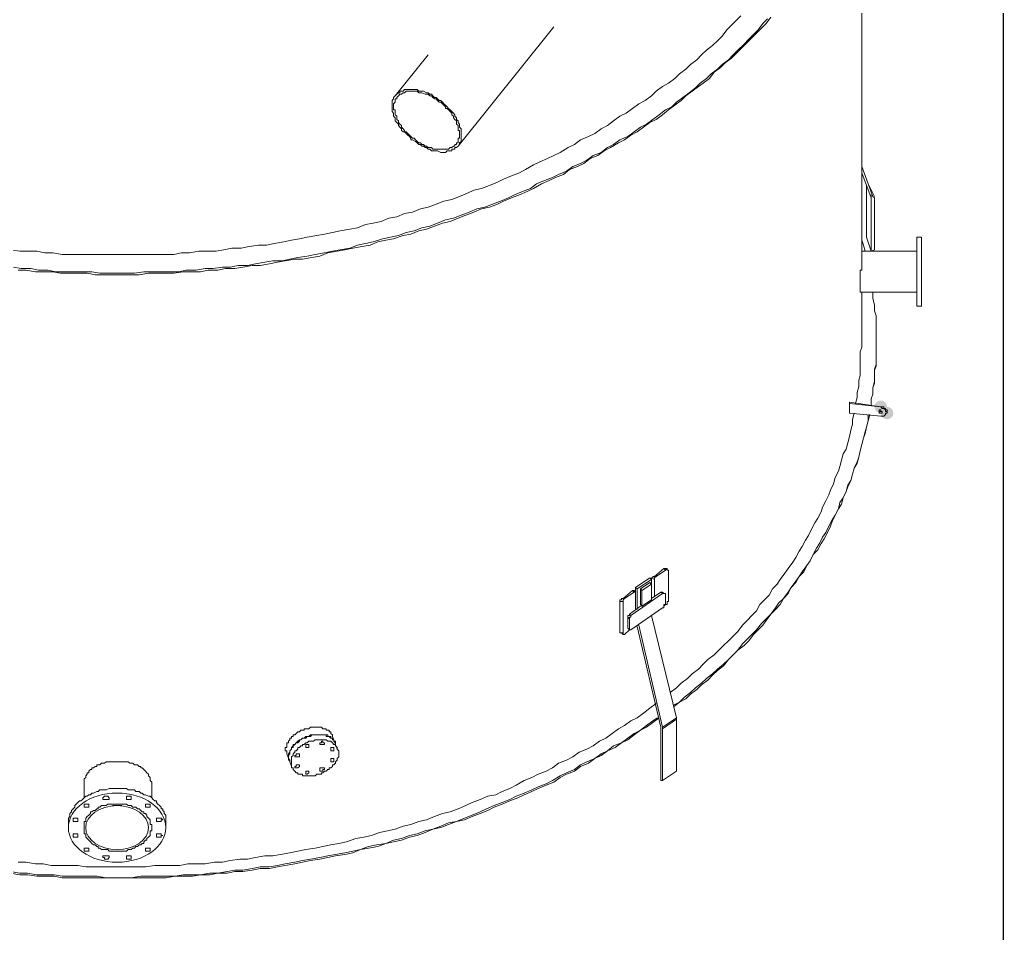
# Model space of a CAD drawing. Header units: millimetres. Extents: x 0 to 62767, y -13570 to 23963.
# Drawn here: x 18270 to 19463, y 1538 to 2647 of the extents above; entities that cross this region are included whole.
import ezdxf

# ---------------------------------------------------------------- set-up
doc = ezdxf.new("R2010")
doc.units = ezdxf.units.MM
picture_1 = doc.add_image_def('image2.jpg', size_in_pixel=(680, 1027))

msp = doc.modelspace()

# ---------------------------------------------------------------- hatches: boundary and pattern name
h = msp.add_hatch(color=7)
edge = h.paths.add_edge_path()
edge.add_arc((19314.285, 2177.143), 7.619, 0, 360)
h = msp.add_hatch(color=7)
edge = h.paths.add_edge_path()
edge.add_arc((19321.905, 2169.524), 7.619, 0, 360)

# ---------------------------------------------------------------- linework, layer by layer
at = {"color": 7, "lineweight": 0}
for points in [[(19291.429, 2358.095), (19291.429, 2830.476)], [(19144.762, 2651.429), (19139.047, 2645.714), (19133.333, 2640), (19127.619, 2634.286), (19121.905, 2626.667), (19116.19, 2620.952), (19110.475, 2615.238), (19102.857, 2609.524), (19097.143, 2603.809), (19091.428, 2598.095), (19083.81, 2592.381), (19078.095, 2586.667), (19070.476, 2580.952), (19064.762, 2575.238), (19057.143, 2569.524), (19049.524, 2565.714), (19041.904, 2560), (19036.191, 2554.286), (19028.571, 2548.571), (19020.952, 2544.762), (19013.333, 2539.048), (19005.714, 2533.333), (18998.094, 2529.524), (18990.476, 2523.809), (18982.857, 2518.095), (18975.238, 2514.286), (18967.618, 2508.571), (18959.999, 2504.762), (18950.475, 2500.952), (18942.857, 2495.238), (18935.238, 2491.429), (18925.714, 2485.714), (18918.095, 2481.905), (18910.476, 2478.095), (18900.952, 2474.286), (18893.333, 2470.476), (18883.809, 2464.762), (18876.191, 2460.952), (18866.667, 2457.143), (18857.143, 2453.333), (18849.524, 2449.524), (18840, 2445.714), (18830.476, 2441.905), (18820.952, 2440), (18813.333, 2436.19), (18803.809, 2432.381), (18794.286, 2428.571), (18784.762, 2426.667), (18775.238, 2422.857), (18765.714, 2419.048), (18756.19, 2417.143), (18746.667, 2413.333), (18737.143, 2411.429), (18727.619, 2407.619), (18718.095, 2405.714), (18708.571, 2401.905), (18699.048, 2400), (18689.524, 2398.095), (18680, 2394.286), (18670.476, 2392.381), (18659.048, 2390.476), (18649.524, 2388.571), (18639.999, 2386.667), (18630.475, 2384.762), (18619.047, 2382.857), (18609.523, 2380.952), (18599.999, 2379.048), (18590.476, 2377.143), (18579.047, 2375.238), (18569.523, 2373.333), (18560, 2373.333), (18548.571, 2371.429), (18539.047, 2369.524), (18527.619, 2369.524), (18518.095, 2367.619), (18508.572, 2365.714), (18497.142, 2365.714), (18487.618, 2365.714), (18476.19, 2363.809), (18466.666, 2363.809), (18457.142, 2361.905), (18445.714, 2361.905), (18436.19, 2361.905), (18424.762, 2361.905), (18415.238, 2361.905), (18403.81, 2361.905), (18394.286, 2361.905), (18382.857, 2361.905), (18373.333, 2361.905), (18363.809, 2361.905), (18352.381, 2361.905), (18342.857, 2361.905), (18331.428, 2361.905), (18321.905, 2361.905), (18310.476, 2363.809), (18300.951, 2363.809), (18291.429, 2365.714), (18279.999, 2365.714), (18270.477, 2365.714), (18259.047, 2367.619)], [(19177.142, 2647.619), (19171.428, 2641.905), (19165.714, 2634.286), (19160, 2628.571), (19154.285, 2622.857), (19148.572, 2617.143), (19140.952, 2609.524), (19135.238, 2603.809), (19129.523, 2598.095), (19121.905, 2592.381), (19116.19, 2586.667), (19108.571, 2580.952), (19102.857, 2575.238), (19095.238, 2569.524), (19089.523, 2563.809), (19081.904, 2558.095), (19074.286, 2552.381), (19066.667, 2546.667), (19060.952, 2540.952), (19053.333, 2537.143), (19045.713, 2531.429), (19038.095, 2525.714), (19030.476, 2520), (19022.857, 2516.19), (19015.237, 2510.476), (19007.618, 2504.762), (18998.094, 2500.952), (18990.476, 2495.238), (18982.857, 2491.429), (18975.238, 2485.714), (18965.714, 2481.905), (18958.095, 2476.19), (18950.475, 2472.381), (18940.953, 2468.571), (18933.332, 2462.857), (18923.81, 2459.048), (18916.19, 2455.238), (18906.667, 2451.429), (18897.143, 2447.619), (18889.524, 2441.905), (18880, 2438.095), (18870.476, 2434.286), (18862.857, 2430.476), (18853.333, 2426.667), (18843.809, 2422.857), (18834.285, 2419.048), (18824.761, 2417.143), (18815.238, 2413.333), (18805.714, 2409.524), (18796.19, 2405.714), (18786.666, 2403.809), (18777.142, 2400), (18767.619, 2396.19), (18758.095, 2394.286), (18748.571, 2390.476), (18739.047, 2388.571), (18729.523, 2384.762), (18720, 2382.857), (18710.476, 2380.952), (18699.048, 2377.143), (18689.524, 2375.238), (18680, 2373.333), (18670.476, 2369.524), (18659.048, 2367.619), (18649.524, 2365.714), (18639.999, 2363.809), (18628.571, 2361.905), (18619.047, 2360), (18607.619, 2358.095), (18598.095, 2356.19), (18588.571, 2354.286), (18577.143, 2354.286), (18567.619, 2352.381), (18556.191, 2350.476), (18546.667, 2348.571), (18535.237, 2348.571), (18525.715, 2346.667), (18516.191, 2346.667), (18504.761, 2344.762), (18495.238, 2344.762), (18483.809, 2342.857), (18472.381, 2342.857), (18462.857, 2340.952), (18451.429, 2340.952), (18441.905, 2340.952), (18430.476, 2340.952), (18420.952, 2340.952), (18409.523, 2339.047), (18400, 2339.047), (18388.571, 2339.047), (18379.047, 2339.047), (18367.619, 2339.047), (18358.095, 2340.952), (18346.666, 2340.952), (18335.238, 2340.952), (18325.714, 2340.952), (18314.285, 2340.952), (18304.762, 2342.857), (18293.333, 2342.857), (18283.809, 2344.762), (18272.381, 2344.762), (18262.857, 2346.667)], [(19180.952, 2649.524), (19175.238, 2641.905), (19169.524, 2636.19), (19163.809, 2630.476), (19158.094, 2624.762), (19150.476, 2617.143), (19144.762, 2611.429), (19139.047, 2605.714), (19133.333, 2600), (19125.714, 2594.286), (19119.999, 2588.571), (19112.381, 2582.857), (19106.666, 2575.238), (19099.047, 2569.524), (19093.332, 2565.714), (19085.714, 2560), (19078.095, 2554.286), (19072.38, 2548.571), (19064.762, 2542.857), (19057.143, 2537.143), (19049.524, 2531.429), (19041.904, 2525.714), (19034.285, 2521.905), (19026.667, 2516.19), (19019.048, 2510.476), (19011.428, 2506.667), (19003.809, 2500.952), (18996.19, 2497.143), (18986.666, 2491.429), (18979.048, 2487.619), (18971.429, 2481.905), (18961.905, 2478.095), (18954.286, 2472.381), (18946.666, 2468.571), (18937.143, 2464.762), (18929.523, 2459.048), (18919.999, 2455.238), (18912.38, 2451.429), (18902.856, 2447.619), (18893.333, 2441.905), (18885.713, 2438.095), (18876.191, 2434.286), (18866.667, 2430.476), (18857.143, 2426.667), (18849.524, 2422.857), (18840, 2419.048), (18830.476, 2417.143), (18820.952, 2413.333), (18811.429, 2409.524), (18801.905, 2405.714), (18792.381, 2401.905), (18782.857, 2400), (18773.333, 2396.19), (18763.81, 2392.381), (18754.286, 2390.476), (18744.762, 2386.667), (18735.238, 2384.762), (18723.809, 2380.952), (18714.285, 2379.048), (18704.761, 2377.143), (18695.237, 2373.333), (18685.715, 2371.429), (18674.285, 2369.524), (18664.761, 2367.619), (18655.238, 2365.714), (18643.809, 2363.809), (18634.285, 2360), (18624.762, 2358.095), (18613.333, 2356.19), (18603.81, 2356.19), (18592.38, 2354.286), (18582.856, 2352.381), (18573.334, 2350.476), (18561.904, 2348.571), (18552.38, 2348.571), (18540.952, 2346.667), (18531.428, 2344.762), (18520, 2344.762), (18510.476, 2342.857), (18499.048, 2342.857), (18489.524, 2340.952), (18478.095, 2340.952), (18468.571, 2340.952), (18457.142, 2339.047), (18447.619, 2339.047), (18436.19, 2339.047), (18426.666, 2339.047), (18415.238, 2337.143), (18405.714, 2337.143), (18394.286, 2337.143), (18382.857, 2337.143), (18373.333, 2337.143), (18361.904, 2337.143), (18352.381, 2339.047), (18340.952, 2339.047), (18331.428, 2339.047), (18320, 2339.047), (18310.476, 2340.952), (18299.047, 2340.952), (18289.523, 2340.952), (18278.095, 2342.857), (18268.571, 2342.857)], [(18801.905, 2493.333), (18918.095, 2638.095)], [(18725.714, 2554.286), (18765.714, 2603.809)], [(19291.429, 2468.571), (19299.047, 2447.619)], [(19304.762, 2432.381), (19291.429, 2468.571)], [(19291.429, 2460.952), (19302.857, 2430.476)], [(19297.142, 2382.857), (19297.142, 2445.714)], [(19299.047, 2447.619), (19304.762, 2432.381)], [(19299.047, 2447.619), (19306.666, 2432.381)], [(19302.857, 2434.286), (19302.857, 2430.476)], [(19297.142, 2382.857), (19302.857, 2365.714), (19306.666, 2367.619), (19306.666, 2430.476)], [(19302.857, 2430.476), (19302.857, 2365.714)], [(19306.666, 2430.476), (19304.762, 2432.381)], [(19295.238, 2365.714), (19293.333, 2373.333), (19291.429, 2379.048), (19291.429, 2384.762)], [(19363.809, 2299.047), (19358.095, 2299.047), (19358.095, 2382.857), (19363.809, 2382.857)], [(19363.809, 2299.047), (19363.809, 2382.857)], [(19358.095, 2365.714), (19291.429, 2365.714)], [(19289.523, 2316.19), (19289.523, 2318.095), (19289.523, 2320), (19289.523, 2321.905), (19289.523, 2323.81), (19289.523, 2325.714), (19289.523, 2327.619), (19289.523, 2329.524), (19289.523, 2331.429), (19289.523, 2333.333), (19289.523, 2335.238), (19289.523, 2337.143), (19289.523, 2339.047), (19289.523, 2340.952), (19289.523, 2342.857), (19291.429, 2342.857), (19291.429, 2344.762), (19291.429, 2346.667), (19291.429, 2348.571), (19291.429, 2350.476), (19291.429, 2352.381), (19291.429, 2354.286), (19291.429, 2356.19), (19291.429, 2358.095)], [(19358.095, 2316.19), (19289.523, 2316.19)], [(19291.429, 2257.143), (19291.429, 2316.19)], [(19302.857, 2179.048), (19302.857, 2186.667), (19304.762, 2192.381), (19304.762, 2200), (19306.666, 2207.619), (19306.666, 2215.238), (19306.666, 2222.857), (19308.571, 2228.572), (19308.571, 2236.191), (19308.571, 2243.809), (19308.571, 2251.428), (19308.571, 2259.048), (19308.571, 2264.762), (19308.571, 2272.381), (19308.571, 2280), (19308.571, 2287.619), (19306.666, 2293.333), (19306.666, 2300.952), (19304.762, 2308.571), (19304.762, 2316.19)], [(19283.809, 2180.952), (19285.714, 2188.572), (19285.714, 2194.286), (19287.619, 2201.905), (19287.619, 2209.524), (19289.523, 2215.238), (19289.523, 2222.857), (19289.523, 2228.572), (19289.523, 2236.191), (19289.523, 2243.809), (19291.429, 2249.524), (19291.429, 2257.143)], [(19302.857, 2179.048), (19302.857, 2186.667), (19304.762, 2192.381), (19304.762, 2200), (19306.666, 2205.714), (19306.666, 2213.333), (19306.666, 2220.952), (19308.571, 2226.667), (19308.571, 2234.286), (19308.571, 2241.905), (19308.571, 2247.619), (19308.571, 2255.238)], [(19308.571, 2255.238), (19308.571, 2257.143)], [(19276.19, 2182.857), (19314.285, 2177.143)], [(19276.19, 2182.857), (19276.19, 2180.952), (19276.19, 2169.524), (19314.285, 2165.714)], [(19314.285, 2177.143), (19276.19, 2180.952)], [(19312.381, 2171.429), (19314.285, 2171.429), (19316.19, 2171.429)], [(19314.285, 2177.143), (19316.19, 2177.143), (19318.096, 2177.143), (19318.096, 2175.238), (19320, 2175.238), (19320, 2173.333), (19321.905, 2173.333), (19321.905, 2171.429), (19321.905, 2169.524)], [(19314.285, 2165.714), (19316.19, 2165.714), (19318.096, 2165.714), (19320, 2167.619), (19320, 2169.524), (19321.905, 2169.524), (19321.905, 2171.429), (19320, 2171.429), (19320, 2173.333), (19318.096, 2175.238), (19316.19, 2175.238), (19314.285, 2177.143)], [(19059.047, 1830.476), (19066.667, 1836.19), (19072.38, 1841.905), (19080, 1847.619), (19085.714, 1853.333), (19093.332, 1859.047), (19099.047, 1864.762), (19104.762, 1870.476), (19112.381, 1876.19), (19118.095, 1881.905), (19123.809, 1887.619), (19129.523, 1893.333), (19135.238, 1899.048), (19140.952, 1904.762), (19146.666, 1912.381), (19152.381, 1918.095), (19158.094, 1923.809), (19163.809, 1929.524), (19167.618, 1937.143), (19173.333, 1942.857), (19179.048, 1948.571), (19182.857, 1956.19), (19188.571, 1961.905), (19192.381, 1967.619), (19198.095, 1975.238), (19201.904, 1980.952), (19207.619, 1988.571), (19211.428, 1994.286), (19215.237, 2001.905), (19219.047, 2007.619), (19222.857, 2015.238), (19226.667, 2020.952), (19230.476, 2028.571), (19234.286, 2036.19), (19238.095, 2041.905), (19241.904, 2049.524), (19243.81, 2055.238), (19247.619, 2062.857), (19251.428, 2070.476), (19253.332, 2076.19), (19257.143, 2083.809), (19259.047, 2091.429), (19262.857, 2099.048), (19264.762, 2104.762), (19266.666, 2112.381), (19268.571, 2120), (19272.381, 2125.714), (19274.286, 2133.333), (19276.19, 2140.952), (19278.095, 2148.571), (19279.999, 2156.19), (19279.999, 2161.905), (19281.905, 2169.524)], [(19062.856, 1813.333), (19070.476, 1819.047), (19078.095, 1822.857), (19083.81, 1828.571), (19091.428, 1834.286), (19097.143, 1840), (19104.762, 1845.714), (19110.475, 1851.429), (19116.19, 1857.143), (19123.809, 1862.857), (19129.523, 1870.476), (19135.238, 1876.19), (19140.952, 1881.905), (19148.572, 1887.619), (19154.285, 1893.333), (19160, 1900.952), (19165.714, 1906.667), (19171.428, 1912.381), (19175.238, 1918.095), (19180.952, 1925.714), (19186.666, 1931.429), (19192.381, 1937.143), (19196.191, 1944.762), (19201.904, 1950.476), (19205.713, 1958.095), (19211.428, 1963.809), (19215.237, 1971.429), (19220.952, 1977.143), (19224.761, 1984.762), (19228.571, 1990.476), (19232.38, 1998.095), (19238.095, 2003.809), (19241.904, 2011.429), (19245.714, 2017.143), (19249.523, 2024.762), (19253.332, 2032.381), (19255.238, 2038.095), (19259.047, 2045.714), (19262.857, 2053.333), (19266.666, 2059.048), (19268.571, 2066.667), (19272.381, 2074.286), (19274.286, 2080), (19278.095, 2087.619), (19279.999, 2095.238), (19281.905, 2102.857), (19285.714, 2108.571), (19287.619, 2116.19), (19289.523, 2123.809), (19291.429, 2131.429), (19293.333, 2139.048), (19295.238, 2144.762), (19297.142, 2152.381), (19299.047, 2160), (19300.951, 2167.619)], [(19062.856, 1815.238), (19070.476, 1819.047), (19076.19, 1824.762), (19083.81, 1830.476), (19089.523, 1836.19), (19097.143, 1841.905), (19102.857, 1847.619), (19110.475, 1853.333), (19116.19, 1859.047), (19123.809, 1864.762), (19129.523, 1870.476), (19135.238, 1876.19), (19140.952, 1881.905), (19146.666, 1889.524), (19152.381, 1895.238), (19158.094, 1900.952), (19163.809, 1906.667), (19169.524, 1914.286), (19175.238, 1920), (19180.952, 1925.714), (19186.666, 1933.333), (19190.476, 1939.048), (19196.191, 1944.762), (19201.904, 1952.381), (19205.713, 1958.095), (19211.428, 1965.714), (19215.237, 1971.429), (19219.047, 1977.143), (19224.761, 1984.762), (19228.571, 1990.476), (19232.38, 1998.095), (19236.19, 2005.714), (19240, 2011.429), (19243.81, 2019.048), (19247.619, 2024.762), (19251.428, 2032.381), (19255.238, 2040), (19259.047, 2045.714), (19262.857, 2053.333), (19264.762, 2060.952), (19268.571, 2066.667), (19272.381, 2074.286), (19274.286, 2081.905), (19278.095, 2087.619), (19279.999, 2095.238), (19281.905, 2102.857), (19285.714, 2110.476), (19287.619, 2116.19), (19289.523, 2123.809), (19291.429, 2131.429), (19293.333, 2139.048), (19295.238, 2146.667), (19297.142, 2152.381), (19299.047, 2160), (19299.047, 2167.619)], [(19051.428, 1980.952), (19040, 1971.429)], [(19053.333, 1980.952), (19051.428, 1980.952)], [(19051.428, 1980.952), (19053.333, 1979.048)], [(19053.333, 1979.048), (19055.237, 1980.952), (19055.237, 1979.048), (19057.143, 1979.048)], [(19055.237, 1980.952), (19053.333, 1980.952)], [(19034.285, 1969.524), (19017.143, 1958.095), (19017.143, 1952.381)], [(19019.048, 1931.429), (19019.048, 1956.19), (19036.191, 1967.619)], [(19034.285, 1969.524), (19036.191, 1967.619), (19036.191, 1963.809)], [(19040, 1971.429), (19038.095, 1971.429), (19038.095, 1969.524), (19036.191, 1969.524)], [(19036.191, 1969.524), (19040, 1967.619)], [(19036.191, 1969.524), (19036.191, 1961.905)], [(19040, 1967.619), (19040, 1969.524), (19041.904, 1971.429)], [(19041.904, 1971.429), (19040, 1971.429)], [(19040, 1967.619), (19040, 1946.667)], [(19041.904, 1971.429), (19053.333, 1979.048)], [(19057.143, 1979.048), (19057.143, 1940.952)], [(19019.048, 1956.19), (19017.143, 1958.095)], [(19034.285, 1963.809), (19022.857, 1956.19), (19022.857, 1937.143)], [(19036.191, 1961.905), (19024.761, 1954.286), (19024.761, 1935.238), (19022.857, 1937.143)], [(19022.857, 1956.19), (19024.761, 1954.286)], [(19034.285, 1963.809), (19036.191, 1961.905), (19036.191, 1942.857), (19024.761, 1935.238)], [(19001.905, 1944.762), (19000, 1944.762), (19000, 1942.857), (18998.094, 1942.857), (18998.094, 1940.952)], [(19013.333, 1954.286), (19001.905, 1944.762)], [(19003.809, 1944.762), (19001.905, 1944.762)], [(19001.905, 1940.952), (19001.905, 1942.857), (19003.809, 1944.762)], [(19003.809, 1944.762), (19015.237, 1952.381)], [(19011.428, 1923.809), (19049.524, 1950.476)], [(19015.237, 1954.286), (19013.333, 1954.286)], [(19013.333, 1954.286), (19015.237, 1952.381)], [(19015.237, 1952.381), (19017.143, 1952.381), (19017.143, 1954.286), (19017.143, 1952.381)], [(19017.143, 1952.381), (19015.237, 1954.286)], [(19017.143, 1952.381), (19017.143, 1931.429)], [(19047.619, 1952.381), (19036.191, 1944.762)], [(19049.524, 1952.381), (19047.619, 1952.381)], [(19047.619, 1952.381), (19049.524, 1950.476)], [(19051.428, 1950.476), (19049.524, 1952.381)], [(19049.524, 1950.476), (19051.428, 1950.476), (19053.333, 1950.476)], [(19053.333, 1950.476), (19053.333, 1937.143)], [(18998.094, 1940.952), (19001.905, 1940.952)], [(18998.094, 1940.952), (18998.094, 1902.857)], [(19001.905, 1940.952), (19001.905, 1902.857)], [(19022.857, 1935.238), (19009.524, 1925.714)], [(19049.524, 1933.333), (19011.428, 1906.667)], [(19053.333, 1937.143), (19051.428, 1937.143), (19051.428, 1935.238), (19051.428, 1933.333), (19049.524, 1933.333)], [(19053.333, 1937.143), (19051.428, 1935.238)], [(19057.143, 1940.952), (19055.237, 1940.952), (19055.237, 1939.048), (19055.237, 1937.143), (19053.333, 1937.143)], [(19009.524, 1925.714), (19009.524, 1923.809), (19007.618, 1923.809), (19007.618, 1921.905)], [(19007.618, 1921.905), (19009.524, 1920)], [(19007.618, 1921.905), (19007.618, 1908.571)], [(19011.428, 1923.809), (19009.524, 1925.714)], [(19009.524, 1920), (19009.524, 1921.905), (19011.428, 1921.905), (19011.428, 1923.809)], [(19009.524, 1920), (19009.524, 1906.667)], [(19036.191, 1923.809), (19066.667, 1800)], [(19009.524, 1906.667), (19007.618, 1908.571)], [(19009.524, 1906.667), (19007.618, 1908.571)], [(19019.048, 1910.476), (19047.619, 1788.571)], [(19049.524, 1788.571), (19020.952, 1912.381)], [(18998.094, 1902.857), (19000, 1902.857)], [(19001.905, 1902.857), (18998.094, 1902.857)], [(19001.905, 1900.952), (19000, 1902.857)], [(19003.809, 1900.952), (19001.905, 1900.952), (19001.905, 1902.857)], [(19009.524, 1906.667), (19003.809, 1900.952)], [(19011.428, 1906.667), (19009.524, 1906.667)], [(18268.571, 1624.762), (18278.095, 1624.762), (18289.523, 1622.857), (18299.047, 1622.857), (18308.571, 1620.952), (18320, 1620.952), (18329.524, 1620.952), (18340.952, 1620.952), (18350.476, 1619.048), (18361.904, 1619.048), (18371.428, 1619.048), (18380.952, 1619.048), (18392.38, 1619.048), (18401.904, 1619.048), (18413.334, 1619.048), (18422.856, 1619.048), (18434.286, 1620.952), (18443.809, 1620.952), (18453.333, 1620.952), (18464.762, 1620.952), (18474.285, 1622.857), (18485.714, 1622.857), (18495.238, 1622.857), (18506.666, 1624.762), (18516.191, 1624.762), (18525.715, 1626.667), (18537.143, 1628.571), (18546.667, 1628.571), (18556.191, 1630.476), (18567.619, 1632.381), (18577.143, 1632.381), (18586.666, 1634.286), (18598.095, 1636.19), (18607.619, 1638.095), (18617.142, 1640), (18628.571, 1641.905), (18638.095, 1643.809), (18647.618, 1645.714), (18657.142, 1647.619), (18666.666, 1649.524), (18678.095, 1653.333), (18687.619, 1655.238), (18697.143, 1657.143), (18706.667, 1660.952), (18716.191, 1662.857), (18725.714, 1664.762), (18735.238, 1668.571), (18744.762, 1670.476), (18754.286, 1674.286), (18763.81, 1676.19), (18773.333, 1680), (18782.857, 1683.809), (18792.381, 1685.714), (18801.905, 1689.524), (18811.429, 1693.333), (18819.048, 1697.143), (18828.572, 1700.952), (18838.094, 1704.762), (18847.619, 1706.667), (18855.237, 1710.476), (18864.761, 1714.286), (18872.38, 1718.095), (18881.904, 1723.809), (18891.428, 1727.619), (18899.047, 1731.429), (18908.571, 1735.238), (18916.19, 1739.048), (18923.81, 1744.762), (18933.332, 1748.572), (18940.953, 1752.381), (18948.571, 1758.095), (18958.095, 1761.905), (18965.714, 1765.714), (18973.333, 1771.428), (18980.952, 1775.238), (18988.572, 1780.952), (18996.19, 1786.667), (19003.809, 1790.476), (19011.428, 1796.191), (19019.048, 1800), (19026.667, 1805.714), (19034.285, 1811.428), (19041.904, 1817.143)], [(18259.047, 1611.429), (18270.477, 1609.524), (18279.999, 1609.524), (18291.429, 1607.619), (18300.951, 1607.619), (18312.381, 1607.619), (18321.905, 1605.714), (18333.333, 1605.714), (18342.857, 1605.714), (18354.285, 1605.714), (18363.809, 1605.714), (18375.237, 1605.714), (18384.761, 1605.714), (18396.19, 1605.714), (18405.714, 1605.714), (18417.143, 1605.714), (18426.666, 1605.714), (18438.095, 1605.714), (18447.619, 1605.714), (18459.047, 1607.619), (18468.571, 1607.619), (18480, 1607.619), (18489.524, 1609.524), (18500.952, 1609.524), (18510.476, 1611.429), (18521.904, 1611.429), (18531.428, 1613.333), (18540.952, 1613.333), (18552.38, 1615.238), (18561.904, 1617.143), (18573.334, 1617.143), (18582.856, 1619.048), (18592.38, 1620.952), (18603.81, 1622.857), (18613.333, 1624.762), (18622.857, 1626.667), (18634.285, 1628.571), (18643.809, 1630.476), (18653.333, 1632.381), (18664.761, 1634.286), (18674.285, 1636.19), (18683.809, 1640), (18693.333, 1641.905), (18704.761, 1643.809), (18714.285, 1647.619), (18723.809, 1649.524), (18733.334, 1651.429), (18742.856, 1655.238), (18752.38, 1657.143), (18761.904, 1660.952), (18771.428, 1664.762), (18780.953, 1666.667), (18790.475, 1670.476), (18799.999, 1674.286), (18809.524, 1676.19), (18819.048, 1680), (18828.572, 1683.809), (18838.094, 1687.619), (18845.714, 1691.429), (18855.237, 1695.238), (18864.761, 1699.048), (18874.285, 1702.857), (18881.904, 1706.667), (18891.428, 1710.476), (18899.047, 1714.286), (18908.571, 1718.095), (18918.095, 1721.905), (18925.714, 1727.619), (18933.332, 1731.429), (18942.857, 1735.238), (18950.475, 1740.952), (18959.999, 1744.762), (18967.618, 1750.476), (18975.238, 1754.286), (18982.857, 1760), (18992.381, 1763.809), (19000, 1769.524), (19007.618, 1773.333), (19015.237, 1779.048), (19022.857, 1784.762), (19030.476, 1788.571), (19038.095, 1794.286), (19045.713, 1800)], [(18259.047, 1613.333), (18270.477, 1611.429), (18279.999, 1611.429), (18291.429, 1609.524), (18300.951, 1609.524), (18312.381, 1609.524), (18321.905, 1607.619), (18333.333, 1607.619), (18342.857, 1607.619), (18354.285, 1607.619), (18363.809, 1607.619), (18375.237, 1605.714), (18384.761, 1605.714), (18396.19, 1605.714), (18405.714, 1605.714), (18417.143, 1607.619), (18426.666, 1607.619), (18438.095, 1607.619), (18447.619, 1607.619), (18459.047, 1607.619), (18468.571, 1609.524), (18480, 1609.524), (18489.524, 1609.524), (18500.952, 1611.429), (18510.476, 1611.429), (18521.904, 1613.333), (18531.428, 1615.238), (18540.952, 1615.238), (18552.38, 1617.143), (18561.904, 1619.048), (18573.334, 1619.048), (18582.856, 1620.952), (18592.38, 1622.857), (18603.81, 1624.762), (18613.333, 1626.667), (18622.857, 1628.571), (18634.285, 1630.476), (18643.809, 1632.381), (18653.333, 1634.286), (18664.761, 1636.19), (18674.285, 1638.095), (18683.809, 1640), (18693.333, 1643.809), (18702.857, 1645.714), (18714.285, 1647.619), (18723.809, 1651.429), (18733.334, 1653.333), (18742.856, 1657.143), (18752.38, 1659.048), (18761.904, 1662.857), (18771.428, 1664.762), (18780.953, 1668.571), (18790.475, 1672.381), (18799.999, 1674.286), (18809.524, 1678.095), (18819.048, 1681.905), (18828.572, 1685.714), (18836.19, 1689.524), (18845.714, 1693.333), (18855.237, 1697.143), (18864.761, 1700.952), (18872.38, 1704.762), (18881.904, 1708.572), (18891.428, 1712.381), (18899.047, 1716.19), (18908.571, 1720), (18916.19, 1723.809), (18925.714, 1729.524), (18933.332, 1733.333), (18942.857, 1737.143), (18950.475, 1742.857), (18958.095, 1746.667), (18967.618, 1750.476), (18975.238, 1756.191), (18982.857, 1760), (18990.476, 1765.714), (19000, 1769.524), (19007.618, 1775.238), (19015.237, 1780.952), (19022.857, 1784.762), (19030.476, 1790.476), (19038.095, 1796.191), (19043.809, 1800)], [(19066.667, 1800), (19049.524, 1788.571)], [(19066.667, 1798.095), (19049.524, 1786.667)], [(19066.667, 1800), (19066.667, 1798.095)], [(19066.667, 1798.095), (19066.667, 1735.238)], [(18594.286, 1756.191), (18594.286, 1758.095), (18594.286, 1760), (18592.38, 1760), (18592.38, 1761.905), (18592.38, 1763.809), (18594.286, 1763.809), (18594.286, 1765.714), (18594.286, 1767.619), (18594.286, 1769.524), (18596.19, 1769.524), (18596.19, 1771.428), (18598.095, 1773.333), (18598.095, 1775.238), (18599.999, 1775.238), (18599.999, 1777.143), (18601.904, 1777.143), (18601.904, 1779.048), (18603.81, 1779.048), (18605.714, 1780.952), (18607.619, 1782.857), (18609.523, 1782.857), (18611.429, 1784.762), (18613.333, 1784.762), (18615.238, 1784.762), (18615.238, 1786.667), (18617.142, 1786.667), (18619.047, 1786.667), (18620.953, 1786.667), (18622.857, 1788.571), (18624.762, 1788.571), (18626.666, 1788.571), (18628.571, 1788.571), (18630.475, 1788.571), (18632.381, 1788.571), (18634.285, 1788.571), (18636.19, 1788.571), (18638.095, 1786.667), (18639.999, 1786.667), (18641.905, 1786.667), (18641.905, 1784.762), (18643.809, 1784.762), (18645.714, 1784.762), (18645.714, 1782.857), (18647.618, 1782.857), (18647.618, 1780.952), (18649.524, 1779.048), (18649.524, 1777.143)], [(18598.095, 1746.667), (18598.095, 1748.572), (18596.19, 1750.476), (18596.19, 1752.381), (18596.19, 1754.286), (18596.19, 1756.191), (18598.095, 1758.095), (18598.095, 1760), (18599.999, 1761.905), (18599.999, 1763.809), (18601.904, 1765.714), (18601.904, 1767.619), (18603.81, 1767.619), (18605.714, 1769.524), (18607.619, 1771.428), (18609.523, 1773.333), (18611.429, 1773.333), (18613.333, 1775.238), (18615.238, 1775.238), (18617.142, 1777.143), (18619.047, 1777.143), (18620.953, 1777.143), (18622.857, 1779.048), (18624.762, 1779.048), (18626.666, 1779.048), (18628.571, 1779.048), (18630.475, 1779.048), (18632.381, 1779.048), (18634.285, 1779.048), (18636.19, 1779.048), (18638.095, 1779.048), (18639.999, 1779.048), (18641.905, 1779.048), (18643.809, 1779.048), (18643.809, 1777.143), (18645.714, 1777.143), (18647.618, 1777.143), (18647.618, 1775.238), (18649.524, 1775.238), (18649.524, 1773.333), (18651.429, 1773.333), (18651.429, 1771.428), (18653.333, 1771.428), (18653.333, 1769.524), (18653.333, 1767.619)], [(18653.333, 1767.619), (18653.333, 1769.524), (18651.429, 1771.428), (18651.429, 1773.333), (18649.524, 1773.333), (18649.524, 1775.238), (18647.618, 1775.238), (18645.714, 1777.143), (18643.809, 1777.143), (18641.905, 1777.143), (18641.905, 1779.048), (18639.999, 1779.048), (18638.095, 1779.048), (18636.19, 1779.048), (18634.285, 1779.048), (18632.381, 1779.048), (18630.475, 1779.048), (18628.571, 1779.048), (18626.666, 1779.048), (18624.762, 1779.048), (18622.857, 1777.143), (18620.953, 1777.143), (18619.047, 1777.143), (18617.142, 1775.238), (18615.238, 1775.238), (18613.333, 1775.238), (18611.429, 1773.333), (18609.523, 1773.333), (18609.523, 1771.428), (18607.619, 1769.524), (18605.714, 1769.524), (18603.81, 1767.619), (18601.904, 1765.714), (18601.904, 1763.809), (18599.999, 1763.809), (18599.999, 1761.905), (18598.095, 1760), (18598.095, 1758.095), (18598.095, 1756.191), (18596.19, 1754.286), (18596.19, 1752.381), (18596.19, 1750.476), (18596.19, 1748.572), (18598.095, 1748.572), (18598.095, 1746.667)], [(18653.333, 1767.619), (18649.524, 1777.143)], [(19047.619, 1788.571), (19047.619, 1723.809), (19049.524, 1723.809)], [(19049.524, 1786.667), (19049.524, 1788.571)], [(19066.667, 1735.238), (19049.524, 1723.809), (19049.524, 1786.667)], [(18653.333, 1767.619), (18655.238, 1761.905)], [(18598.095, 1746.667), (18594.286, 1756.191)], [(18348.571, 1720), (18348.571, 1721.905), (18348.571, 1723.809), (18348.571, 1725.714), (18350.476, 1727.619), (18350.476, 1729.524), (18352.381, 1731.429), (18352.381, 1733.333), (18354.285, 1733.333), (18354.285, 1735.238), (18356.191, 1737.143), (18358.095, 1737.143), (18358.095, 1739.048), (18360, 1739.048), (18361.904, 1740.952), (18363.809, 1740.952), (18363.809, 1742.857), (18365.715, 1742.857), (18367.619, 1742.857), (18369.524, 1744.762), (18371.428, 1744.762), (18373.333, 1744.762), (18375.237, 1746.667), (18377.143, 1746.667), (18379.047, 1746.667), (18380.952, 1746.667), (18382.857, 1746.667), (18384.761, 1746.667), (18386.667, 1746.667), (18388.571, 1746.667), (18390.476, 1746.667), (18392.38, 1746.667), (18394.286, 1746.667), (18396.19, 1746.667), (18398.095, 1746.667), (18400, 1746.667), (18401.904, 1746.667), (18403.81, 1744.762), (18405.714, 1744.762), (18407.619, 1744.762), (18409.523, 1742.857), (18411.428, 1742.857), (18413.334, 1742.857), (18415.238, 1740.952), (18417.143, 1740.952), (18417.143, 1739.048), (18419.047, 1739.048), (18420.952, 1737.143), (18422.856, 1735.238), (18424.762, 1733.333), (18426.666, 1731.429), (18426.666, 1729.524), (18428.571, 1727.619), (18428.571, 1725.714), (18428.571, 1723.809), (18430.476, 1721.905), (18430.476, 1720)], [(18598.095, 1746.667), (18599.999, 1740.952)], [(18348.571, 1702.857), (18348.571, 1720)], [(18430.476, 1702.857), (18430.476, 1720)], [(18329.524, 1672.381), (18329.524, 1674.286), (18329.524, 1676.19), (18329.524, 1678.095), (18331.428, 1680), (18331.428, 1681.905), (18331.428, 1683.809), (18333.333, 1685.714), (18333.333, 1687.619), (18335.238, 1689.524), (18337.142, 1691.429), (18337.142, 1693.333), (18339.048, 1695.238), (18340.952, 1697.143), (18342.857, 1699.048), (18344.761, 1699.048), (18346.666, 1700.952), (18348.571, 1702.857), (18350.476, 1704.762), (18352.381, 1704.762), (18354.285, 1706.667), (18356.191, 1706.667), (18358.095, 1708.572), (18360, 1708.572), (18363.809, 1710.476), (18365.715, 1710.476), (18367.619, 1712.381), (18371.428, 1712.381), (18373.333, 1712.381), (18375.237, 1712.381), (18379.047, 1714.286), (18380.952, 1714.286), (18382.857, 1714.286), (18386.667, 1714.286), (18388.571, 1714.286), (18392.38, 1714.286), (18394.286, 1714.286), (18396.19, 1714.286), (18400, 1714.286), (18401.904, 1712.381), (18403.81, 1712.381), (18407.619, 1712.381), (18409.523, 1712.381), (18411.428, 1710.476), (18415.238, 1710.476), (18417.143, 1708.572), (18419.047, 1708.572), (18420.952, 1706.667), (18422.856, 1706.667), (18426.666, 1704.762), (18428.571, 1704.762), (18430.476, 1702.857), (18432.381, 1700.952), (18434.286, 1699.048), (18436.19, 1699.048), (18436.19, 1697.143), (18438.095, 1695.238), (18439.999, 1693.333), (18441.905, 1691.429), (18441.905, 1689.524), (18443.809, 1689.524), (18443.809, 1687.619), (18445.714, 1685.714), (18445.714, 1683.809), (18447.619, 1681.905), (18447.619, 1680), (18447.619, 1678.095), (18447.619, 1676.19), (18447.619, 1674.286), (18447.619, 1672.381)], [(18394.286, 1693.333), (18392.38, 1693.333), (18390.476, 1693.333), (18388.571, 1693.333), (18386.667, 1693.333), (18384.761, 1693.333), (18382.857, 1693.333)], [(18329.524, 1666.667), (18329.524, 1672.381)], [(18447.619, 1666.667), (18447.619, 1672.381)]]:
    msp.add_lwpolyline(points, dxfattribs=at)
for points in [[(18805.714, 2506.667), (18805.714, 2504.762), (18805.714, 2502.857), (18805.714, 2500.952), (18805.714, 2499.048), (18803.809, 2497.143), (18803.809, 2495.238), (18801.905, 2493.333), (18799.999, 2491.429), (18798.095, 2491.429), (18798.095, 2489.524), (18796.19, 2489.524), (18794.286, 2489.524), (18794.286, 2487.619), (18792.381, 2487.619), (18790.475, 2487.619), (18788.571, 2487.619), (18786.666, 2485.714), (18784.762, 2485.714), (18782.857, 2485.714), (18780.953, 2485.714), (18777.142, 2487.619), (18775.238, 2487.619), (18773.333, 2487.619), (18771.428, 2487.619), (18769.523, 2487.619), (18767.619, 2489.524), (18765.714, 2489.524), (18763.81, 2491.429), (18761.904, 2491.429), (18759.999, 2493.333), (18758.095, 2493.333), (18756.19, 2495.238), (18754.286, 2495.238), (18752.38, 2497.143), (18750.476, 2499.048), (18746.667, 2500.952), (18744.762, 2500.952), (18744.762, 2502.857), (18742.856, 2504.762), (18740.952, 2506.667), (18739.047, 2508.571), (18737.143, 2510.476), (18735.238, 2510.476), (18733.334, 2512.381), (18733.334, 2514.286), (18731.428, 2516.19), (18729.523, 2518.095), (18729.523, 2520), (18727.619, 2521.905), (18725.714, 2523.809), (18725.714, 2525.714), (18725.714, 2527.619), (18723.809, 2529.524), (18723.809, 2531.429), (18723.809, 2533.333), (18721.904, 2535.238), (18721.904, 2537.143), (18721.904, 2539.048), (18721.904, 2540.952), (18721.904, 2542.857), (18721.904, 2544.762), (18721.904, 2546.667), (18721.904, 2548.571), (18723.809, 2550.476), (18723.809, 2552.381), (18725.714, 2554.286), (18727.619, 2556.19), (18729.523, 2558.095), (18731.428, 2558.095), (18731.428, 2560), (18733.334, 2560), (18735.238, 2560), (18737.143, 2561.905), (18739.047, 2561.905), (18740.952, 2561.905), (18742.856, 2561.905), (18744.762, 2561.905), (18746.667, 2561.905), (18748.571, 2561.905), (18750.476, 2561.905), (18752.38, 2561.905), (18754.286, 2560), (18756.19, 2560), (18758.095, 2560), (18759.999, 2560), (18763.81, 2558.095), (18765.714, 2558.095), (18767.619, 2556.19), (18769.523, 2556.19), (18771.428, 2554.286), (18773.333, 2552.381), (18775.238, 2552.381), (18777.142, 2550.476), (18779.047, 2548.571), (18780.953, 2548.571), (18782.857, 2546.667), (18784.762, 2544.762), (18786.666, 2542.857), (18788.571, 2540.952), (18790.475, 2539.048), (18792.381, 2537.143), (18794.286, 2535.238), (18796.19, 2533.333), (18798.095, 2531.429), (18798.095, 2529.524), (18799.999, 2527.619), (18799.999, 2525.714), (18801.905, 2523.809), (18801.905, 2521.905), (18803.809, 2520), (18803.809, 2518.095), (18803.809, 2516.19), (18805.714, 2514.286), (18805.714, 2512.381), (18805.714, 2510.476), (18805.714, 2508.571)], [(18803.809, 2508.571), (18803.809, 2506.667), (18803.809, 2504.762), (18803.809, 2502.857), (18801.905, 2502.857), (18801.905, 2500.952), (18801.905, 2499.048), (18801.905, 2497.143), (18799.999, 2497.143), (18799.999, 2495.238), (18798.095, 2495.238), (18798.095, 2493.333), (18796.19, 2493.333), (18794.286, 2491.429), (18792.381, 2491.429), (18790.475, 2489.524), (18788.571, 2489.524), (18786.666, 2489.524), (18784.762, 2489.524), (18782.857, 2489.524), (18780.953, 2489.524), (18779.047, 2489.524), (18777.142, 2489.524), (18775.238, 2489.524), (18773.333, 2489.524), (18771.428, 2489.524), (18769.523, 2491.429), (18767.619, 2491.429), (18765.714, 2491.429), (18763.81, 2493.333), (18761.904, 2493.333), (18759.999, 2495.238), (18758.095, 2495.238), (18756.19, 2497.143), (18754.286, 2497.143), (18752.38, 2499.048), (18750.476, 2500.952), (18748.571, 2502.857), (18746.667, 2502.857), (18744.762, 2504.762), (18742.856, 2506.667), (18740.952, 2508.571), (18739.047, 2510.476), (18737.143, 2510.476), (18737.143, 2512.381), (18735.238, 2514.286), (18733.334, 2516.19), (18733.334, 2518.095), (18731.428, 2520), (18729.523, 2521.905), (18729.523, 2523.809), (18727.619, 2525.714), (18727.619, 2527.619), (18727.619, 2529.524), (18725.714, 2531.429), (18725.714, 2533.333), (18725.714, 2535.238), (18725.714, 2537.143), (18723.809, 2537.143), (18723.809, 2539.048), (18723.809, 2540.952), (18723.809, 2542.857), (18723.809, 2544.762), (18725.714, 2546.667), (18725.714, 2548.571), (18725.714, 2550.476), (18727.619, 2550.476), (18727.619, 2552.381), (18729.523, 2554.286), (18731.428, 2556.19), (18733.334, 2556.19), (18735.238, 2558.095), (18737.143, 2558.095), (18739.047, 2560), (18740.952, 2560), (18742.856, 2560), (18744.762, 2560), (18746.667, 2560), (18748.571, 2560), (18750.476, 2560), (18752.38, 2560), (18754.286, 2558.095), (18756.19, 2558.095), (18758.095, 2558.095), (18761.904, 2556.19), (18763.81, 2556.19), (18765.714, 2556.19), (18767.619, 2554.286), (18769.523, 2554.286), (18771.428, 2552.381), (18773.333, 2550.476), (18775.238, 2550.476), (18777.142, 2548.571), (18779.047, 2546.667), (18780.953, 2546.667), (18782.857, 2544.762), (18784.762, 2542.857), (18786.666, 2540.952), (18786.666, 2539.048), (18788.571, 2539.048), (18790.475, 2537.143), (18792.381, 2535.238), (18794.286, 2533.333), (18794.286, 2531.429), (18796.19, 2529.524), (18796.19, 2527.619), (18798.095, 2525.714), (18799.999, 2523.809), (18799.999, 2521.905), (18799.999, 2520), (18801.905, 2518.095), (18801.905, 2516.19), (18801.905, 2514.286), (18801.905, 2512.381), (18803.809, 2512.381), (18803.809, 2510.476)], [(19314.285, 2173.333), (19314.285, 2171.429), (19316.19, 2171.429), (19316.19, 2169.524), (19314.285, 2169.524), (19312.381, 2169.524), (19312.381, 2171.429), (19312.381, 2173.333)], [(18599.999, 1746.667), (18599.999, 1744.762), (18599.999, 1742.857), (18599.999, 1740.952), (18599.999, 1739.048), (18601.904, 1739.048), (18601.904, 1737.143), (18603.81, 1735.238), (18605.714, 1733.333), (18607.619, 1733.333), (18607.619, 1731.429), (18609.523, 1731.429), (18611.429, 1731.429), (18613.333, 1731.429), (18613.333, 1729.524), (18615.238, 1729.524), (18617.142, 1729.524), (18619.047, 1729.524), (18620.953, 1729.524), (18622.857, 1729.524), (18624.762, 1729.524), (18626.666, 1729.524), (18628.571, 1729.524), (18630.475, 1731.429), (18632.381, 1731.429), (18634.285, 1731.429), (18636.19, 1731.429), (18636.19, 1733.333), (18638.095, 1733.333), (18639.999, 1735.238), (18641.905, 1735.238), (18643.809, 1737.143), (18645.714, 1737.143), (18645.714, 1739.048), (18647.618, 1739.048), (18649.524, 1740.952), (18649.524, 1742.857), (18651.429, 1742.857), (18653.333, 1744.762), (18653.333, 1746.667), (18655.238, 1748.572), (18655.238, 1750.476), (18657.142, 1752.381), (18657.142, 1754.286), (18657.142, 1756.191), (18657.142, 1758.095), (18657.142, 1760), (18655.238, 1761.905), (18655.238, 1763.809), (18653.333, 1765.714), (18653.333, 1767.619), (18651.429, 1767.619), (18649.524, 1769.524), (18647.618, 1771.428), (18645.714, 1771.428), (18643.809, 1771.428), (18641.905, 1773.333), (18639.999, 1773.333), (18638.095, 1773.333), (18636.19, 1773.333), (18634.285, 1773.333), (18632.381, 1773.333), (18630.475, 1773.333), (18628.571, 1773.333), (18626.666, 1771.428), (18624.762, 1771.428), (18622.857, 1771.428), (18620.953, 1771.428), (18619.047, 1769.524), (18617.142, 1769.524), (18615.238, 1767.619), (18613.333, 1767.619), (18613.333, 1765.714), (18611.429, 1765.714), (18609.523, 1763.809), (18607.619, 1763.809), (18607.619, 1761.905), (18605.714, 1760), (18603.81, 1760), (18603.81, 1758.095), (18601.904, 1756.191), (18601.904, 1754.286), (18599.999, 1752.381), (18599.999, 1750.476), (18599.999, 1748.572)], [(18617.142, 1763.809), (18617.142, 1765.714), (18617.142, 1767.619), (18619.047, 1767.619), (18620.953, 1767.619), (18620.953, 1765.714), (18620.953, 1763.809), (18619.047, 1763.809)], [(18634.285, 1767.619), (18634.285, 1769.524), (18636.19, 1769.524), (18636.19, 1771.428), (18638.095, 1771.428), (18638.095, 1769.524), (18639.999, 1769.524), (18639.999, 1767.619), (18638.095, 1767.619), (18636.19, 1767.619)], [(18605.714, 1752.381), (18603.81, 1752.381), (18603.81, 1754.286), (18605.714, 1754.286), (18605.714, 1756.191), (18607.619, 1756.191), (18609.523, 1756.191), (18609.523, 1754.286), (18609.523, 1752.381), (18607.619, 1752.381)], [(18647.618, 1763.809), (18649.524, 1763.809), (18651.429, 1763.809), (18651.429, 1761.905), (18651.429, 1760), (18649.524, 1760), (18647.618, 1760), (18647.618, 1761.905)], [(18607.619, 1739.048), (18605.714, 1739.048), (18603.81, 1739.048), (18603.81, 1740.952), (18605.714, 1740.952), (18605.714, 1742.857), (18607.619, 1742.857), (18609.523, 1742.857), (18609.523, 1740.952)], [(18649.524, 1750.476), (18651.429, 1750.476), (18651.429, 1748.572), (18651.429, 1746.667), (18649.524, 1746.667), (18647.618, 1746.667), (18647.618, 1748.572), (18647.618, 1750.476)], [(18620.953, 1735.238), (18620.953, 1733.333), (18619.047, 1731.429), (18617.142, 1731.429), (18617.142, 1733.333), (18617.142, 1735.238), (18619.047, 1735.238)], [(18638.095, 1739.048), (18639.999, 1739.048), (18639.999, 1737.143), (18638.095, 1737.143), (18638.095, 1735.238), (18636.19, 1735.238), (18634.285, 1735.238), (18634.285, 1737.143), (18634.285, 1739.048), (18636.19, 1739.048)], [(18350.476, 1691.429), (18348.571, 1691.429), (18348.571, 1693.333), (18348.571, 1695.238), (18350.476, 1695.238), (18352.381, 1695.238), (18354.285, 1695.238), (18354.285, 1693.333), (18354.285, 1691.429), (18352.381, 1691.429)], [(18430.476, 1666.667), (18430.476, 1664.762), (18430.476, 1662.857), (18428.571, 1662.857), (18428.571, 1660.952), (18428.571, 1659.048), (18428.571, 1657.143), (18426.666, 1655.238), (18424.762, 1653.333), (18424.762, 1651.429), (18422.856, 1651.429), (18420.952, 1649.524), (18420.952, 1647.619), (18419.047, 1647.619), (18417.143, 1645.714), (18415.238, 1645.714), (18413.334, 1643.809), (18411.428, 1643.809), (18409.523, 1641.905), (18407.619, 1641.905), (18405.714, 1640), (18403.81, 1640), (18401.904, 1640), (18400, 1638.095), (18398.095, 1638.095), (18396.19, 1638.095), (18394.286, 1638.095), (18392.38, 1638.095), (18388.571, 1638.095), (18386.667, 1638.095), (18384.761, 1638.095), (18382.857, 1638.095), (18380.952, 1638.095), (18379.047, 1638.095), (18377.143, 1640), (18375.237, 1640), (18373.333, 1640), (18369.524, 1640), (18367.619, 1641.905), (18365.715, 1641.905), (18365.715, 1643.809), (18363.809, 1643.809), (18361.904, 1645.714), (18360, 1645.714), (18358.095, 1647.619), (18356.191, 1649.524), (18354.285, 1651.429), (18352.381, 1653.333), (18350.476, 1655.238), (18350.476, 1657.143), (18350.476, 1659.048), (18348.571, 1659.048), (18348.571, 1660.952), (18348.571, 1662.857), (18348.571, 1664.762), (18348.571, 1666.667), (18348.571, 1668.571), (18348.571, 1670.476), (18348.571, 1672.381), (18348.571, 1674.286), (18350.476, 1674.286), (18350.476, 1676.19), (18350.476, 1678.095), (18352.381, 1680), (18354.285, 1681.905), (18356.191, 1683.809), (18356.191, 1685.714), (18358.095, 1685.714), (18360, 1687.619), (18361.904, 1687.619), (18363.809, 1689.524), (18365.715, 1689.524), (18365.715, 1691.429), (18367.619, 1691.429), (18369.524, 1693.333), (18373.333, 1693.333), (18375.237, 1693.333), (18377.143, 1695.238), (18379.047, 1695.238), (18380.952, 1695.238), (18382.857, 1695.238), (18384.761, 1695.238), (18386.667, 1695.238), (18388.571, 1695.238), (18392.38, 1695.238), (18394.286, 1695.238), (18396.19, 1695.238), (18398.095, 1695.238), (18400, 1695.238), (18401.904, 1693.333), (18403.81, 1693.333), (18405.714, 1693.333), (18407.619, 1691.429), (18409.523, 1691.429), (18411.428, 1691.429), (18413.334, 1689.524), (18415.238, 1689.524), (18417.143, 1687.619), (18419.047, 1685.714), (18420.952, 1685.714), (18420.952, 1683.809), (18422.856, 1683.809), (18424.762, 1681.905), (18424.762, 1680), (18426.666, 1678.095), (18428.571, 1676.19), (18428.571, 1674.286), (18428.571, 1672.381), (18428.571, 1670.476), (18430.476, 1670.476), (18430.476, 1668.571)], [(18430.476, 1666.667), (18430.476, 1664.762), (18430.476, 1662.857), (18428.571, 1662.857), (18428.571, 1660.952), (18428.571, 1659.048), (18428.571, 1657.143), (18426.666, 1655.238), (18424.762, 1653.333), (18424.762, 1651.429), (18422.856, 1651.429), (18420.952, 1649.524), (18420.952, 1647.619), (18419.047, 1647.619), (18417.143, 1645.714), (18415.238, 1645.714), (18413.334, 1643.809), (18411.428, 1643.809), (18409.523, 1641.905), (18407.619, 1641.905), (18405.714, 1640), (18403.81, 1640), (18401.904, 1640), (18400, 1638.095), (18398.095, 1638.095), (18396.19, 1638.095), (18394.286, 1638.095), (18392.38, 1638.095), (18388.571, 1638.095), (18386.667, 1638.095), (18384.761, 1638.095), (18382.857, 1638.095), (18380.952, 1638.095), (18379.047, 1638.095), (18377.143, 1640), (18375.237, 1640), (18373.333, 1640), (18369.524, 1640), (18367.619, 1641.905), (18365.715, 1641.905), (18365.715, 1643.809), (18363.809, 1643.809), (18361.904, 1645.714), (18360, 1645.714), (18358.095, 1647.619), (18356.191, 1649.524), (18354.285, 1651.429), (18352.381, 1653.333), (18350.476, 1655.238), (18350.476, 1657.143), (18350.476, 1659.048), (18348.571, 1659.048), (18348.571, 1660.952), (18348.571, 1662.857), (18348.571, 1664.762), (18348.571, 1666.667), (18348.571, 1668.571), (18348.571, 1670.476), (18348.571, 1672.381), (18348.571, 1674.286), (18350.476, 1674.286), (18350.476, 1676.19), (18350.476, 1678.095), (18352.381, 1680), (18354.285, 1681.905), (18356.191, 1683.809), (18356.191, 1685.714), (18358.095, 1685.714), (18360, 1687.619), (18361.904, 1687.619), (18363.809, 1689.524), (18365.715, 1689.524), (18365.715, 1691.429), (18367.619, 1691.429), (18369.524, 1693.333), (18373.333, 1693.333), (18375.237, 1693.333), (18377.143, 1695.238), (18379.047, 1695.238), (18380.952, 1695.238), (18382.857, 1695.238), (18384.761, 1695.238), (18386.667, 1695.238), (18388.571, 1695.238), (18392.38, 1695.238), (18394.286, 1695.238), (18396.19, 1695.238), (18398.095, 1695.238), (18400, 1695.238), (18401.904, 1693.333), (18403.81, 1693.333), (18405.714, 1693.333), (18407.619, 1691.429), (18409.523, 1691.429), (18411.428, 1691.429), (18413.334, 1689.524), (18415.238, 1689.524), (18417.143, 1687.619), (18419.047, 1685.714), (18420.952, 1685.714), (18420.952, 1683.809), (18422.856, 1683.809), (18424.762, 1681.905), (18424.762, 1680), (18426.666, 1678.095), (18428.571, 1676.19), (18428.571, 1674.286), (18428.571, 1672.381), (18428.571, 1670.476), (18430.476, 1670.476), (18430.476, 1668.571)], [(18373.333, 1700.952), (18371.428, 1700.952), (18371.428, 1702.857), (18373.333, 1704.762), (18375.237, 1704.762), (18377.143, 1704.762), (18379.047, 1702.857), (18379.047, 1700.952), (18377.143, 1700.952), (18375.237, 1700.952)], [(18400, 1702.857), (18400, 1704.762), (18401.904, 1704.762), (18403.81, 1704.762), (18405.714, 1704.762), (18405.714, 1702.857), (18405.714, 1700.952), (18403.81, 1700.952), (18401.904, 1700.952), (18400, 1700.952)], [(18422.856, 1693.333), (18422.856, 1695.238), (18424.762, 1695.238), (18426.666, 1695.238), (18428.571, 1695.238), (18428.571, 1693.333), (18428.571, 1691.429), (18426.666, 1691.429), (18424.762, 1691.429), (18422.856, 1691.429)], [(18339.048, 1674.286), (18337.142, 1674.286), (18335.238, 1674.286), (18335.238, 1676.19), (18335.238, 1678.095), (18337.142, 1678.095), (18339.048, 1678.095), (18340.952, 1678.095), (18340.952, 1676.19), (18340.952, 1674.286)], [(18438.095, 1678.095), (18439.999, 1678.095), (18441.905, 1678.095), (18443.809, 1676.19), (18441.905, 1676.19), (18441.905, 1674.286), (18439.999, 1674.286), (18438.095, 1674.286), (18436.19, 1674.286), (18436.19, 1676.19), (18436.19, 1678.095)], [(18339.048, 1655.238), (18337.142, 1655.238), (18335.238, 1655.238), (18335.238, 1657.143), (18335.238, 1659.048), (18337.142, 1659.048), (18339.048, 1659.048), (18340.952, 1659.048), (18340.952, 1657.143), (18340.952, 1655.238)], [(18439.999, 1659.048), (18441.905, 1659.048), (18441.905, 1657.143), (18443.809, 1657.143), (18441.905, 1657.143), (18441.905, 1655.238), (18439.999, 1655.238), (18438.095, 1655.238), (18436.19, 1655.238), (18436.19, 1657.143), (18436.19, 1659.048), (18438.095, 1659.048)], [(18354.285, 1640), (18354.285, 1638.095), (18352.381, 1638.095), (18350.476, 1638.095), (18348.571, 1638.095), (18348.571, 1640), (18348.571, 1641.905), (18350.476, 1641.905), (18352.381, 1641.905), (18354.285, 1641.905)], [(18428.571, 1641.905), (18428.571, 1640), (18428.571, 1638.095), (18426.666, 1638.095), (18424.762, 1638.095), (18422.856, 1638.095), (18422.856, 1640), (18422.856, 1641.905), (18424.762, 1641.905), (18426.666, 1641.905)], [(18379.047, 1630.476), (18377.143, 1628.571), (18375.237, 1628.571), (18373.333, 1628.571), (18373.333, 1630.476), (18371.428, 1630.476), (18371.428, 1632.381), (18373.333, 1632.381), (18375.237, 1632.381), (18377.143, 1632.381), (18379.047, 1632.381)], [(18405.714, 1632.381), (18405.714, 1630.476), (18405.714, 1628.571), (18403.81, 1628.571), (18401.904, 1628.571), (18400, 1628.571), (18400, 1630.476), (18400, 1632.381), (18401.904, 1632.381), (18403.81, 1632.381)]]:
    msp.add_lwpolyline(points, close=True, dxfattribs=at)
for major_axis, ratio in [((59.048, 0), 0.709677), ((38.095, 0), 0.700005)]:
    msp.add_ellipse((18388.571, 1666.667), major_axis=major_axis, ratio=ratio, start_param=0, end_param=6.283185, dxfattribs=at)

# ---------------------------------------------------------------- pictures from other files: only their frames are drawn
image = msp.add_image(picture_1, insert=(17238.095, 1455.238), size_in_units=(2224.77, 3369.515))
image.dxf.flags = 7

doc.saveas('drawing.dxf')
